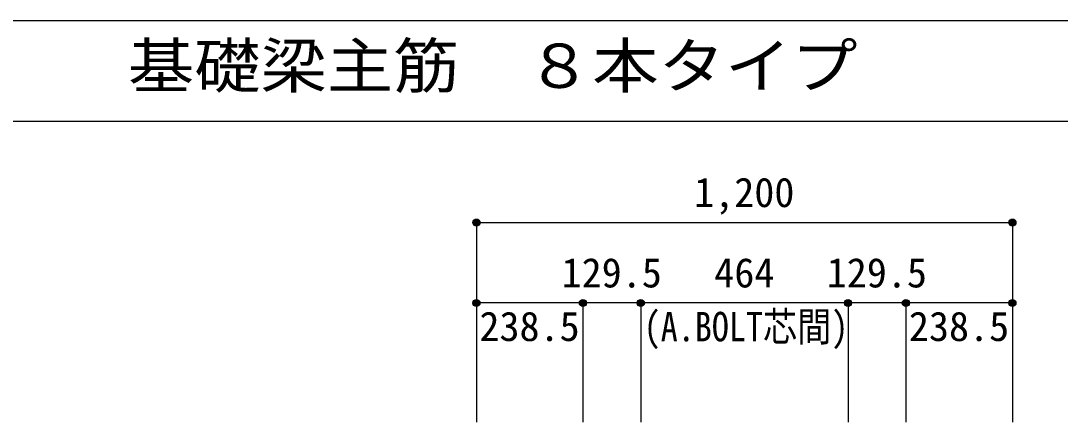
# Model space of a CAD drawing. Units: millimetres at full size, sheet at 1:30. Extents: x -5973 to 5954, y -4195 to 4201.
# Drawn here: x -1068 to 1259, y -896 to 3 of the extents above; entities that cross this region are included whole.
import ezdxf
from ezdxf.enums import TextEntityAlignment as Align

# ---------------------------------------------------------------- set-up
doc = ezdxf.new("R2010")
doc.units = ezdxf.units.MM
doc.header["$LTSCALE"] = 30
doc.header["$PDMODE"] = 32
doc.header["$PDSIZE"] = 15
for name, color, linetype in [('0-7_文字', 4, 'Continuous'), ('0-D_寸法', 4, 'Continuous'), ('6-7_文字', 7, 'Continuous'), ('F-0_枠', 6, 'Continuous')]:
    doc.layers.add(name, color=color, linetype=linetype)
doc.styles.add('ＭＳ ゴシック', font='')
doc.styles.get('ＭＳ ゴシック').set_extended_font_data('MS Gothic')

msp = doc.modelspace()

# ---------------------------------------------------------------- linework, layer by layer
at = {"layer": '0-D_寸法'}
for p, q in [((-47.56, -449.05), (-47.56, -629.05)), ((-47.56, -449.05), (-47.56, -629.05)), ((-47.56, -449.05), (1152.44, -449.05)), ((1152.44, -449.05), (1152.44, -896.09)), ((190.94, -629.05), (-47.56, -629.05)), ((-47.56, -629.05), (-47.56, -896.09)), ((320.44, -629.05), (190.94, -629.05)), ((190.94, -629.05), (190.94, -896.09)), ((784.44, -629.05), (320.44, -629.05)), ((320.44, -629.05), (320.44, -896.09)), ((913.94, -629.05), (784.44, -629.05)), ((784.44, -629.05), (784.44, -896.09)), ((1152.44, -629.05), (913.94, -629.05)), ((913.94, -629.05), (913.94, -896.09)), ((1152.44, -629.05), (1152.44, -896.09))]:
    msp.add_line(p, q, dxfattribs=at)
for centre, radius in [((-47.56, -449.05), 8), ((-47.56, -449.05), 7.2), ((1152.44, -449.05), 8), ((1152.44, -449.05), 7.2), ((-47.56, -449.05), 6.4), ((-47.56, -449.05), 5.6), ((-47.56, -449.05), 4.8), ((-47.56, -449.05), 4), ((-47.56, -449.05), 3.2), ((-47.56, -449.05), 2.4), ((-47.56, -449.05), 1.6), ((-47.56, -449.05), 0.8), ((1152.44, -449.05), 6.4), ((1152.44, -449.05), 5.6), ((1152.44, -449.05), 4.8), ((1152.44, -449.05), 4), ((1152.44, -449.05), 3.2), ((1152.44, -449.05), 2.4), ((1152.44, -449.05), 1.6), ((1152.44, -449.05), 0.8), ((-47.56, -629.05), 8), ((-47.56, -629.05), 7.2), ((-47.56, -629.05), 6.4), ((-47.56, -629.05), 5.6), ((-47.56, -629.05), 4.8), ((-47.56, -629.05), 4), ((-47.56, -629.05), 3.2), ((-47.56, -629.05), 2.4), ((-47.56, -629.05), 1.6), ((-47.56, -629.05), 0.8), ((190.94, -629.05), 8), ((190.94, -629.05), 7.2), ((190.94, -629.05), 6.4), ((190.94, -629.05), 5.6), ((190.94, -629.05), 4.8), ((190.94, -629.05), 4), ((190.94, -629.05), 3.2), ((190.94, -629.05), 2.4), ((190.94, -629.05), 1.6), ((190.94, -629.05), 0.8), ((320.44, -629.05), 8), ((320.44, -629.05), 7.2), ((320.44, -629.05), 6.4), ((320.44, -629.05), 5.6), ((320.44, -629.05), 4.8), ((320.44, -629.05), 4), ((320.44, -629.05), 3.2), ((320.44, -629.05), 2.4), ((320.44, -629.05), 1.6), ((320.44, -629.05), 0.8), ((784.44, -629.05), 8), ((784.44, -629.05), 7.2), ((784.44, -629.05), 6.4), ((784.44, -629.05), 5.6), ((784.44, -629.05), 4.8), ((784.44, -629.05), 4), ((784.44, -629.05), 3.2), ((784.44, -629.05), 2.4), ((784.44, -629.05), 1.6), ((784.44, -629.05), 0.8), ((913.94, -629.05), 8), ((913.94, -629.05), 7.2), ((913.94, -629.05), 6.4), ((913.94, -629.05), 5.6), ((913.94, -629.05), 4.8), ((913.94, -629.05), 4), ((913.94, -629.05), 3.2), ((913.94, -629.05), 2.4), ((913.94, -629.05), 1.6), ((913.94, -629.05), 0.8), ((1152.44, -629.05), 8), ((1152.44, -629.05), 7.2), ((1152.44, -629.05), 6.4), ((1152.44, -629.05), 5.6), ((1152.44, -629.05), 4.8), ((1152.44, -629.05), 4), ((1152.44, -629.05), 3.2), ((1152.44, -629.05), 2.4), ((1152.44, -629.05), 1.6), ((1152.44, -629.05), 0.8)]:
    msp.add_circle(centre, radius, dxfattribs=at)
at = {"layer": '0-D_寸法', "color": 7}
for p in [(-47.56, -449.05), (-47.56, -449.05), (1152.44, -449.05), (-47.56, -629.05), (190.94, -629.05), (320.44, -629.05), (784.44, -629.05), (913.94, -629.05), (1152.44, -629.05)]:
    msp.add_point(p, dxfattribs=at)
at = {"layer": 'F-0_枠', "color": 2}
for p, q in [((3723.6, 2.95), (-5972.88, 2.95)), ((-5972.88, -222.05), (3723.6, -222.05))]:
    msp.add_line(p, q, dxfattribs=at)

# ---------------------------------------------------------------- texts
at = {"layer": '0-7_文字', "style": 'ＭＳ ゴシック', "width": 0.85}
msp.add_text('(A.BOLT芯間)', height=65.98, dxfattribs=at).set_placement((326.92, -734.73), align=Align.BOTTOM_LEFT)
at = {"layer": '0-D_寸法', "style": 'ＭＳ ゴシック'}
for s, p in [('1,200', (439.94, -434.05)), ('129.5', (143.19, -614.05)), ('464', (484.94, -614.05)), ('129.5', (736.69, -614.05)), ('238.5', (-40.81, -734.05)), ('238.5', (920.69, -734.05))]:
    msp.add_text(s, height=65.98, dxfattribs=at).set_placement(p, align=Align.BOTTOM_LEFT)
at = {"layer": '6-7_文字', "color": 2, "style": 'ＭＳ ゴシック', "width": 1.1}
msp.add_text('\u3000\u3000基礎梁主筋\u3000８本タイプ', height=98.97, dxfattribs=at).set_placement((-1124.64, -177.05), align=Align.BOTTOM_LEFT)

doc.saveas('drawing.dxf')
